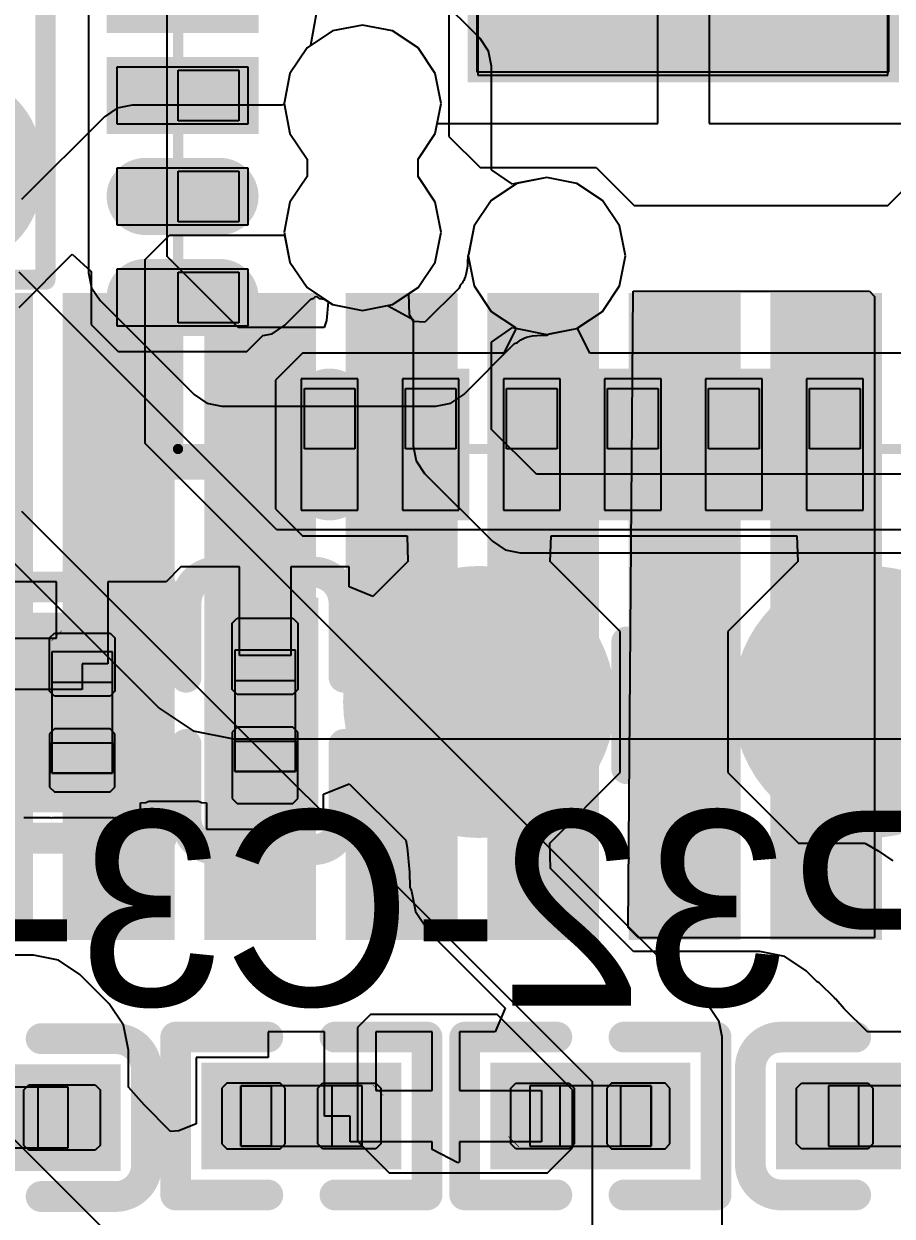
# Model space of a CAD drawing. Header units: millimetres. Extents: x 68 to 210, y 61 to 114.
# Drawn here: x 76.48 to 80.78, y 76.76 to 82.66 of the extents above; entities that cross this region are included whole.
import ezdxf

# ---------------------------------------------------------------- set-up
doc = ezdxf.new("R2010")
doc.units = ezdxf.units.MM
for name, color, linetype in [('BottomLayer', 5, 'Continuous'), ('BottomOverlay', 54, 'Continuous'), ('BottomPaste', 16, 'Continuous'), ('BottomSolder', 6, 'Continuous'), ('KeepOutLayer', 6, 'Continuous'), ('Mechanical15', 56, 'Continuous'), ('Mechanical4', 56, 'Continuous'), ('Mechanical5', 56, 'Continuous'), ('MidLayer1', 16, 'Continuous'), ('MidLayer2', 76, 'Continuous'), ('TopLayer', 1, 'Continuous'), ('TopOverlay', 2, 'Continuous'), ('TopPaste', 8, 'Continuous'), ('TopSolder', 216, 'Continuous')]:
    doc.layers.add(name, color=color, linetype=linetype)

msp = doc.modelspace()

# ---------------------------------------------------------------- linework, layer by layer
at = {"layer": 'BottomLayer'}
for p, q in [((78.5825, 83.7641), (78.5825, 82.108)), ((79.616, 82.1716), (79.616, 83.0606)), ((79.87, 82.9336), (79.87, 82.1716)), ((78.5147, 82.1219), (78.5246, 82.1716)), ((78.5246, 82.1716), (79.616, 82.1716)), ((79.87, 82.1716), (80.9064, 82.1716)), ((78.4305, 81.9959), (78.5147, 82.1219)), ((78.5825, 82.108), (78.7375, 81.9531)), ((78.4305, 81.9086), (78.4305, 81.9959)), ((78.7375, 81.9531), (79.3115, 81.9531)), ((79.3115, 81.9531), (79.4995, 81.7651)), ((78.5147, 81.7826), (78.4305, 81.9086)), ((78.919, 81.8751), (78.793, 81.7909)), ((79.0677, 81.9047), (78.919, 81.8751)), ((79.2163, 81.8751), (79.0677, 81.9047)), ((79.3423, 81.7909), (79.2163, 81.8751)), ((80.7542, 81.7651), (80.8838, 81.8947)), ((78.5443, 81.6339), (78.5147, 81.7826)), ((78.793, 81.7909), (78.7088, 81.6649)), ((79.4266, 81.6649), (79.3423, 81.7909)), ((79.4995, 81.7651), (80.7542, 81.7651)), ((78.5147, 81.4852), (78.5443, 81.6339)), ((78.7088, 81.6649), (78.6792, 81.5162)), ((79.4561, 81.5162), (79.4266, 81.6649)), ((76.4567, 81.2612), (76.7197, 81.5243)), ((76.7197, 81.5243), (76.8135, 81.4384)), ((78.6792, 81.5162), (78.7088, 81.3676)), ((79.4266, 81.3676), (79.4561, 81.5162)), ((76.8135, 81.4384), (76.8135, 81.177)), ((78.4305, 81.3592), (78.5147, 81.4852)), ((78.3045, 81.275), (78.4305, 81.3592)), ((78.7088, 81.3676), (78.793, 81.2415)), ((79.3423, 81.2415), (79.4266, 81.3676)), ((77.7712, 81.1731), (77.9001, 81.302)), ((77.9001, 81.302), (77.9144, 81.307)), ((77.9144, 81.307), (77.9246, 81.3163)), ((77.9246, 81.3163), (77.9275, 81.315)), ((77.9275, 81.315), (77.9419, 81.3062)), ((77.9419, 81.3062), (77.9661, 81.3024)), ((77.9661, 81.3024), (78.0071, 81.275)), ((78.0071, 81.275), (78.1558, 81.2454)), ((78.1558, 81.2454), (78.3045, 81.275)), ((78.793, 81.2415), (78.9119, 81.162)), ((79.2234, 81.162), (79.3423, 81.2415)), ((76.8135, 81.177), (76.947, 81.0435)), ((77.7082, 81.131), (77.7712, 81.1731)), ((78.9134, 81.1527), (78.8546, 81.035)), ((78.9119, 81.162), (78.9134, 81.1527)), ((79.2219, 81.1527), (79.2234, 81.162)), ((79.2807, 81.035), (79.2219, 81.1527)), ((77.584, 81.0435), (77.6624, 81.1219)), ((77.6624, 81.1219), (77.7082, 81.131)), ((76.947, 81.0435), (77.584, 81.0435)), ((77.8594, 81.035), (77.7259, 80.9015)), ((78.099, 81.035), (77.8594, 81.035)), ((78.1264, 81.035), (78.099, 81.035)), ((78.226, 81.035), (78.1264, 81.035)), ((78.7259, 81.035), (78.226, 81.035)), ((78.226, 81.035), (78.226, 81.035)), ((78.8546, 81.035), (78.7259, 81.035)), ((78.7259, 81.035), (78.7259, 81.035)), ((81.2279, 81.035), (79.2807, 81.035)), ((77.7259, 80.9015), (77.7259, 80.2645)), ((77.7259, 80.2645), (77.8594, 80.131)), ((77.8594, 80.131), (78.1311, 80.131)), ((78.1311, 80.131), (78.226, 80.131)), ((78.226, 80.131), (78.226, 80.131)), ((78.226, 80.131), (78.3761, 80.131)), ((78.3761, 80.131), (78.3804, 80.004)), ((79.0849, 80.004), (79.0893, 80.131)), ((79.0893, 80.131), (80.305, 80.131)), ((80.305, 80.131), (80.3093, 80.004)), ((77.2574, 79.9769), (77.185, 79.9033)), ((77.5464, 79.9769), (77.2574, 79.9769)), ((77.2574, 79.9769), (77.2574, 79.9769)), ((77.5464, 79.5387), (77.5464, 79.9769)), ((78.0894, 79.9769), (77.8004, 79.9769)), ((77.8004, 79.9769), (77.8004, 79.5387)), ((78.0894, 79.879), (78.0894, 79.9769)), ((78.3804, 80.004), (78.2067, 79.8304)), ((79.4312, 79.6578), (79.0849, 80.004)), ((80.3093, 80.004), (79.9631, 79.6578)), ((76.642, 79.9033), (76.353, 79.9033)), ((76.642, 79.6248), (76.642, 79.9033)), ((77.185, 79.9033), (76.896, 79.9033)), ((76.896, 79.9033), (76.896, 79.4978)), ((78.2067, 79.8304), (78.0894, 79.879)), ((76.353, 79.6248), (76.642, 79.6248)), ((79.4312, 78.9593), (79.4312, 79.6578)), ((79.9631, 79.6578), (79.9631, 78.9593)), ((76.896, 79.4978), (76.769, 79.4978)), ((76.769, 79.4978), (76.769, 79.3708)), ((77.8004, 79.5387), (77.5464, 79.5387)), ((76.769, 79.3708), (76.353, 79.3708)), ((79.0819, 78.6101), (79.4312, 78.9593)), ((79.9631, 78.9593), (80.3123, 78.6101)), ((77.9624, 78.8515), (78.0894, 78.9041)), ((78.0894, 78.9041), (78.3698, 78.6237)), ((77.9624, 78.6791), (77.9624, 78.8515)), ((77.058, 78.8097), (77.0593, 78.8098)), ((77.058, 78.7361), (77.058, 78.8097)), ((77.0593, 78.8098), (77.084, 78.8105)), ((77.084, 78.8105), (77.0984, 78.8169)), ((77.0984, 78.8169), (77.344, 78.8169)), ((77.344, 78.8169), (77.3585, 78.8105)), ((77.3585, 78.8105), (77.3837, 78.8098)), ((77.3837, 78.8098), (77.3844, 78.8098)), ((77.3844, 78.8098), (77.3844, 78.6791)), ((76.48, 78.7361), (76.6099, 78.7361)), ((76.6099, 78.7361), (76.6145, 78.7342)), ((76.6145, 78.7342), (76.6189, 78.7361)), ((76.6189, 78.7361), (76.6257, 78.7361)), ((76.6257, 78.7361), (76.6291, 78.7352)), ((76.6291, 78.7352), (76.6308, 78.7361)), ((76.6308, 78.7361), (76.9115, 78.7361)), ((76.9115, 78.7361), (76.9136, 78.735)), ((76.9136, 78.735), (76.9174, 78.7361)), ((76.9174, 78.7361), (76.9234, 78.7361)), ((76.9234, 78.7361), (76.928, 78.7342)), ((76.928, 78.7342), (76.9325, 78.7361)), ((76.9325, 78.7361), (77.058, 78.7361)), ((77.3844, 78.6791), (77.9624, 78.6791)), ((78.3698, 78.6237), (78.3766, 78.5887)), ((79.0851, 78.4844), (79.0819, 78.6101)), ((80.3123, 78.6101), (80.4046, 78.6101)), ((80.4046, 78.6101), (80.4107, 78.6067)), ((80.4107, 78.6067), (80.4228, 78.6101)), ((80.4228, 78.6101), (80.6395, 78.6101)), ((80.6395, 78.6101), (80.6446, 78.6079)), ((80.6446, 78.6079), (80.7076, 78.5718)), ((78.3766, 78.5887), (78.3878, 78.4664)), ((80.7076, 78.5718), (80.7788, 78.5223)), ((78.3878, 78.4664), (78.3892, 78.3919)), ((79.4964, 78.0731), (79.0851, 78.4844)), ((78.3892, 78.3919), (78.3979, 78.372)), ((78.3979, 78.372), (78.4181, 78.2707)), ((78.4181, 78.2707), (78.4882, 78.1657)), ((78.4882, 78.1657), (78.8614, 77.7925)), ((76.5284, 78.0546), (75.8119, 78.0546)), ((76.6523, 78.0299), (76.5284, 78.0546)), ((76.7573, 77.9598), (76.6523, 78.0299)), ((80.1216, 78.0731), (79.4964, 78.0731)), ((80.2455, 78.0485), (80.1216, 78.0731)), ((80.3506, 77.9783), (80.2455, 78.0485)), ((76.9025, 77.8146), (76.7573, 77.9598)), ((80.4054, 77.9234), (80.3506, 77.9783)), ((80.4158, 77.9191), (80.4054, 77.9234)), ((80.492, 77.8423), (80.4158, 77.9191)), ((80.4935, 77.8387), (80.492, 77.8423)), ((80.4971, 77.8369), (80.4935, 77.8387)), ((76.9727, 77.7096), (76.9025, 77.8146)), ((78.8614, 77.7925), (78.8128, 77.6752)), ((80.5393, 77.7895), (80.4971, 77.8369)), ((80.6537, 77.6752), (80.5393, 77.7895)), ((78.1954, 77.7621), (78.1311, 77.6978)), ((78.8213, 77.7621), (78.1954, 77.7621)), ((79.1947, 77.3887), (78.8213, 77.7621)), ((76.9973, 77.5857), (76.9727, 77.7096)), ((77.9678, 77.6752), (77.6893, 77.6752)), ((77.6893, 77.6752), (77.6893, 77.5482)), ((77.9678, 77.2592), (77.9678, 77.6752)), ((78.1311, 77.6978), (78.1311, 77.5049)), ((78.5004, 77.6752), (78.2218, 77.6752)), ((78.2218, 77.6752), (78.2218, 77.3862)), ((78.5004, 77.3862), (78.5004, 77.6752)), ((78.8128, 77.6752), (78.6362, 77.6752)), ((78.6362, 77.6752), (78.6362, 77.3862)), ((80.909, 77.6752), (80.6537, 77.6752)), ((76.9973, 77.4012), (76.9973, 77.5857)), ((77.6893, 77.5482), (77.3332, 77.5482)), ((77.3332, 77.5482), (77.3332, 77.2199)), ((78.1311, 77.5049), (78.1311, 77.134)), ((77.0762, 77.3151), (76.9973, 77.4012)), ((78.2218, 77.3862), (78.5004, 77.3862)), ((78.6362, 77.3862), (79.0418, 77.3862)), ((79.0418, 77.3862), (79.0418, 77.1322)), ((79.1947, 77.1017), (79.1947, 77.3887)), ((77.2062, 77.1827), (77.0762, 77.3151)), ((78.0948, 77.2592), (77.9678, 77.2592)), ((78.0948, 77.1322), (78.0948, 77.2592)), ((77.3332, 77.2199), (77.2465, 77.1863)), ((77.2465, 77.1863), (77.2062, 77.1827)), ((78.5004, 77.1322), (78.0948, 77.1322)), ((78.1311, 77.134), (78.2879, 76.9772)), ((78.5004, 77.0935), (78.5004, 77.1322)), ((79.0418, 77.1322), (78.6362, 77.1322)), ((78.6362, 77.1322), (78.6362, 77.0343)), ((78.6274, 77.0281), (78.5004, 77.0935)), ((79.0702, 76.9772), (79.1947, 77.1017)), ((78.6362, 77.0343), (78.6274, 77.0281)), ((78.2879, 76.9772), (79.0702, 76.9772))]:
    msp.add_line(p, q, dxfattribs=at)
for points, const_width in [([(76.1422, 81.8902), (76.1422, 81.9902)], 0.75), ([(77.4505, 81.8106), (77.0805, 81.8106)], 0.28), ([(77.4505, 81.3105), (77.0805, 81.3105)], 0.28), ([(77.9929, 80.398), (77.9929, 80.768)], 0.28)]:
    msp.add_lwpolyline(points, dxfattribs=dict(at, const_width=const_width))
for points, const_width in [([(75.9547, 81.9902, 1), (76.3297, 81.9902, 1)], 0.375), ([(75.9547, 81.8902, 1), (76.3297, 81.8902, 1)], 0.375), ([(77.0105, 81.8106, 1), (77.1505, 81.8106, 1)], 0.14), ([(77.3805, 81.8106, 1), (77.5205, 81.8106, 1)], 0.14), ([(77.0105, 81.3105, 1), (77.1505, 81.3105, 1)], 0.14), ([(77.3805, 81.3105, 1), (77.5205, 81.3105, 1)], 0.14), ([(77.9229, 80.768, 1), (78.0629, 80.768, 1)], 0.14), ([(77.9229, 80.398, 1), (78.0629, 80.398, 1)], 0.14), ([(78.4469, 79.3086, 1), (79.0184, 79.3086, 1)], 0.5715), ([(80.3758, 79.3086, 1), (80.9473, 79.3086, 1)], 0.5715)]:
    msp.add_lwpolyline(points, format="xyb", close=True, dxfattribs=dict(at, const_width=const_width))
for points in [[(78.727, 83.6956), (78.727, 82.4256), (80.759, 83.6956), (80.759, 82.4256)], [(76.9405, 82.4505), (76.9405, 82.1705), (77.5905, 82.4505), (77.5905, 82.1705)], [(78.353, 80.908), (78.353, 80.258), (78.633, 80.908), (78.633, 80.258)], [(78.8529, 80.908), (78.8529, 80.258), (79.1329, 80.908), (79.1329, 80.258)], [(79.353, 80.908), (79.353, 80.258), (79.633, 80.908), (79.633, 80.258)], [(79.8529, 80.908), (79.8529, 80.258), (80.1329, 80.908), (80.1329, 80.258)], [(80.353, 80.908), (80.353, 80.258), (80.633, 80.908), (80.633, 80.258)], [(77.8354, 79.3545), (77.8354, 79.7229), (77.5114, 79.3545), (77.5114, 79.7229)], [(76.931, 79.3462), (76.931, 79.6493), (76.607, 79.3462), (76.607, 79.6493)], [(76.931, 78.8631), (76.931, 79.1662), (76.607, 78.8631), (76.607, 79.1662)], [(77.8354, 78.8061), (77.8354, 79.1745), (77.5114, 78.8061), (77.5114, 79.1745)], [(76.4894, 77.0894), (76.8578, 77.0894), (76.4894, 77.4134), (76.8578, 77.4134)], [(77.4602, 77.0972), (77.7633, 77.0972), (77.4602, 77.4212), (77.7633, 77.4212)], [(77.9433, 77.0972), (78.2464, 77.0972), (77.9433, 77.4212), (78.2464, 77.4212)], [(79.1933, 77.4212), (78.8902, 77.4212), (79.1933, 77.0972), (78.8902, 77.0972)], [(79.6764, 77.4212), (79.3733, 77.4212), (79.6764, 77.0972), (79.3733, 77.0972)], [(80.6717, 77.4212), (80.3033, 77.4212), (80.6717, 77.0972), (80.3033, 77.0972)]]:
    msp.add_solid(points, dxfattribs=at)
at = {"layer": 'BottomOverlay'}
for points, const_width in [([(76.5869, 81.3987), (76.5869, 83.5275)], 0.1), ([(74.5887, 81.3987), (76.5869, 81.3987)], 0.1), ([(77.1668, 80.4844), (77.1668, 80.9801)], 0.1524), ([(77.1668, 80.4844), (77.6625, 80.4844)], 0.1524), ([(77.4352, 79.9515), (77.9116, 79.9515)], 0.1524), ([(76.3784, 79.8779), (77.1596, 79.8779)], 0.1524), ([(77.1596, 79.4224), (77.1596, 79.8779)], 0.1524), ([(77.2828, 79.4307), (77.2828, 79.7991)], 0.1524), ([(78.064, 79.4307), (78.064, 79.7991)], 0.1524), ([(79.9315, 78.9321), (79.9315, 79.6941)], 0.1778), ([(79.463, 79.6057), (79.9452, 79.2918)], 0.1524), ([(79.463, 78.978), (79.463, 79.6057)], 0.1524), ([(79.463, 78.978), (79.9452, 79.2918)], 0.1524), ([(77.1596, 78.6345), (77.1596, 79.09)], 0.1524), ([(77.2828, 78.7299), (77.2828, 79.0983)], 0.1524), ([(78.064, 78.7299), (78.064, 79.0983)], 0.1524), ([(76.3784, 78.6345), (77.1596, 78.6345)], 0.1524), ([(77.4352, 78.5775), (77.9116, 78.5775)], 0.1524), ([(77.2316, 76.8686), (77.2316, 77.6498)], 0.1524), ([(77.2316, 77.6498), (77.6871, 77.6498)], 0.1524), ([(78.0195, 77.6498), (78.475, 77.6498)], 0.1524), ([(78.475, 76.8686), (78.475, 77.6498)], 0.1524), ([(78.6616, 77.6498), (79.1171, 77.6498)], 0.1524), ([(78.6616, 76.8686), (78.6616, 77.6498)], 0.1524), ([(79.4495, 77.6498), (79.905, 77.6498)], 0.1524), ([(79.905, 76.8686), (79.905, 77.6498)], 0.1524), ([(80.2271, 77.6498), (80.5955, 77.6498)], 0.1524), ([(76.5656, 77.642), (76.934, 77.642)], 0.1524), ([(77.0864, 77.0132), (77.0864, 77.4896)], 0.1524), ([(80.0747, 77.021), (80.0747, 77.4974)], 0.1524), ([(76.5656, 76.8608), (76.934, 76.8608)], 0.1524), ([(77.2316, 76.8686), (77.6871, 76.8686)], 0.1524), ([(78.0195, 76.8686), (78.475, 76.8686)], 0.1524), ([(78.6616, 76.8686), (79.1171, 76.8686)], 0.1524), ([(79.4495, 76.8686), (79.905, 76.8686)], 0.1524), ([(80.2271, 76.8686), (80.5955, 76.8686)], 0.1524)]:
    msp.add_lwpolyline(points, dxfattribs=dict(at, const_width=const_width))
for points, const_width in [([(76.5619, 81.3987, 1), (76.6119, 81.3987, 1)], 0.05), ([(76.5619, 81.3987, 1), (76.6119, 81.3987, 1)], 0.05), ([(77.1287, 80.9801, 1), (77.2049, 80.9801, 1)], 0.0762), ([(77.1287, 80.4844, 1), (77.2049, 80.4844, 1)], 0.0762), ([(77.1287, 80.4844, 1), (77.2049, 80.4844, 1)], 0.0762), ([(77.6244, 80.4844, 1), (77.7006, 80.4844, 1)], 0.0762), ([(77.3971, 79.9515, 1), (77.4733, 79.9515, 1)], 0.0762), ([(77.3971, 79.9515, 1), (77.4733, 79.9515, 1)], 0.0762), ([(77.8735, 79.9515, 1), (77.9497, 79.9515, 1)], 0.0762), ([(77.8735, 79.9515, 1), (77.9497, 79.9515, 1)], 0.0762), ([(77.1215, 79.8779, 1), (77.1977, 79.8779, 1)], 0.0762), ([(77.1215, 79.8779, 1), (77.1977, 79.8779, 1)], 0.0762), ([(77.2447, 79.7991, 1), (77.3209, 79.7991, 1)], 0.0762), ([(77.2447, 79.7991, 1), (77.3209, 79.7991, 1)], 0.0762), ([(78.0259, 79.7991, 1), (78.1021, 79.7991, 1)], 0.0762), ([(78.0259, 79.7991, 1), (78.1021, 79.7991, 1)], 0.0762), ([(79.887, 79.6941, 1), (79.9759, 79.6941, 1)], 0.0889), ([(79.4249, 79.6057, 1), (79.5011, 79.6057, 1)], 0.0762), ([(79.4249, 79.6057, 1), (79.5011, 79.6057, 1)], 0.0762), ([(77.1215, 79.4224, 1), (77.1977, 79.4224, 1)], 0.0762), ([(77.2447, 79.4307, 1), (77.3209, 79.4307, 1)], 0.0762), ([(78.0259, 79.4307, 1), (78.1021, 79.4307, 1)], 0.0762), ([(79.9071, 79.2918, 1), (79.9833, 79.2918, 1)], 0.0762), ([(79.9071, 79.2918, 1), (79.9833, 79.2918, 1)], 0.0762), ([(77.1215, 79.09, 1), (77.1977, 79.09, 1)], 0.0762), ([(77.2447, 79.0983, 1), (77.3209, 79.0983, 1)], 0.0762), ([(78.0259, 79.0983, 1), (78.1021, 79.0983, 1)], 0.0762), ([(79.4249, 78.978, 1), (79.5011, 78.978, 1)], 0.0762), ([(79.4249, 78.978, 1), (79.5011, 78.978, 1)], 0.0762), ([(79.887, 78.9321, 1), (79.9759, 78.9321, 1)], 0.0889), ([(77.2447, 78.7299, 1), (77.3209, 78.7299, 1)], 0.0762), ([(77.2447, 78.7299, 1), (77.3209, 78.7299, 1)], 0.0762), ([(78.0259, 78.7299, 1), (78.1021, 78.7299, 1)], 0.0762), ([(78.0259, 78.7299, 1), (78.1021, 78.7299, 1)], 0.0762), ([(77.1215, 78.6345, 1), (77.1977, 78.6345, 1)], 0.0762), ([(77.1215, 78.6345, 1), (77.1977, 78.6345, 1)], 0.0762), ([(77.3971, 78.5775, 1), (77.4733, 78.5775, 1)], 0.0762), ([(77.3971, 78.5775, 1), (77.4733, 78.5775, 1)], 0.0762), ([(77.8735, 78.5775, 1), (77.9497, 78.5775, 1)], 0.0762), ([(77.8735, 78.5775, 1), (77.9497, 78.5775, 1)], 0.0762), ([(77.1935, 77.6498, 1), (77.2697, 77.6498, 1)], 0.0762), ([(77.1935, 77.6498, 1), (77.2697, 77.6498, 1)], 0.0762), ([(77.649, 77.6498, 1), (77.7252, 77.6498, 1)], 0.0762), ([(77.9814, 77.6498, 1), (78.0576, 77.6498, 1)], 0.0762), ([(78.4369, 77.6498, 1), (78.5131, 77.6498, 1)], 0.0762), ([(78.4369, 77.6498, 1), (78.5131, 77.6498, 1)], 0.0762), ([(78.6235, 77.6498, 1), (78.6997, 77.6498, 1)], 0.0762), ([(78.6235, 77.6498, 1), (78.6997, 77.6498, 1)], 0.0762), ([(79.079, 77.6498, 1), (79.1552, 77.6498, 1)], 0.0762), ([(79.4114, 77.6498, 1), (79.4876, 77.6498, 1)], 0.0762), ([(79.8669, 77.6498, 1), (79.9431, 77.6498, 1)], 0.0762), ([(79.8669, 77.6498, 1), (79.9431, 77.6498, 1)], 0.0762), ([(80.189, 77.6498, 1), (80.2652, 77.6498, 1)], 0.0762), ([(80.189, 77.6498, 1), (80.2652, 77.6498, 1)], 0.0762), ([(80.5574, 77.6498, 1), (80.6336, 77.6498, 1)], 0.0762), ([(76.5275, 77.642, 1), (76.6037, 77.642, 1)], 0.0762), ([(76.8959, 77.642, 1), (76.9721, 77.642, 1)], 0.0762), ([(76.8959, 77.642, 1), (76.9721, 77.642, 1)], 0.0762), ([(77.0483, 77.4896, 1), (77.1245, 77.4896, 1)], 0.0762), ([(77.0483, 77.4896, 1), (77.1245, 77.4896, 1)], 0.0762), ([(80.0366, 77.4974, 1), (80.1128, 77.4974, 1)], 0.0762), ([(80.0366, 77.4974, 1), (80.1128, 77.4974, 1)], 0.0762), ([(77.0483, 77.0132, 1), (77.1245, 77.0132, 1)], 0.0762), ([(77.0483, 77.0132, 1), (77.1245, 77.0132, 1)], 0.0762), ([(80.0366, 77.021, 1), (80.1128, 77.021, 1)], 0.0762), ([(80.0366, 77.021, 1), (80.1128, 77.021, 1)], 0.0762), ([(76.5275, 76.8608, 1), (76.6037, 76.8608, 1)], 0.0762), ([(76.8959, 76.8608, 1), (76.9721, 76.8608, 1)], 0.0762), ([(76.8959, 76.8608, 1), (76.9721, 76.8608, 1)], 0.0762), ([(77.1935, 76.8686, 1), (77.2697, 76.8686, 1)], 0.0762), ([(77.1935, 76.8686, 1), (77.2697, 76.8686, 1)], 0.0762), ([(77.649, 76.8686, 1), (77.7252, 76.8686, 1)], 0.0762), ([(77.9814, 76.8686, 1), (78.0576, 76.8686, 1)], 0.0762), ([(78.4369, 76.8686, 1), (78.5131, 76.8686, 1)], 0.0762), ([(78.4369, 76.8686, 1), (78.5131, 76.8686, 1)], 0.0762), ([(78.6235, 76.8686, 1), (78.6997, 76.8686, 1)], 0.0762), ([(78.6235, 76.8686, 1), (78.6997, 76.8686, 1)], 0.0762), ([(79.079, 76.8686, 1), (79.1552, 76.8686, 1)], 0.0762), ([(79.4114, 76.8686, 1), (79.4876, 76.8686, 1)], 0.0762), ([(79.8669, 76.8686, 1), (79.9431, 76.8686, 1)], 0.0762), ([(79.8669, 76.8686, 1), (79.9431, 76.8686, 1)], 0.0762), ([(80.189, 76.8686, 1), (80.2652, 76.8686, 1)], 0.0762), ([(80.189, 76.8686, 1), (80.2652, 76.8686, 1)], 0.0762), ([(80.5574, 76.8686, 1), (80.6336, 76.8686, 1)], 0.0762)]:
    msp.add_lwpolyline(points, format="xyb", close=True, dxfattribs=dict(at, const_width=const_width))
at = {"layer": 'BottomOverlay', "const_width": 0.1524}
for points in [[(77.2828, 79.7991, -0.414214), (77.4352, 79.9515)], [(77.9116, 79.9515, -0.414214), (78.064, 79.7991)], [(77.4352, 78.5775, -0.414214), (77.2828, 78.7299)], [(78.064, 78.7299, -0.414214), (77.9116, 78.5775)], [(80.0747, 77.4974, -0.414214), (80.2271, 77.6498)], [(76.934, 77.642, -0.414214), (77.0864, 77.4896)], [(77.0864, 77.0132, -0.414214), (76.934, 76.8608)], [(80.2271, 76.8686, -0.414214), (80.0747, 77.021)]]:
    msp.add_lwpolyline(points, format="xyb", dxfattribs=at)
at = {"layer": 'BottomPaste'}
for p, q in [((78.7218, 83.6996), (78.7218, 82.4276)), ((80.7604, 82.4276), (80.7604, 83.6996)), ((77.5905, 82.4505), (76.9405, 82.4505)), ((76.9405, 82.4505), (76.9405, 82.1705)), ((77.5905, 82.1705), (77.5905, 82.4505)), ((78.7218, 82.4276), (80.7604, 82.4276)), ((76.9405, 82.1705), (77.5905, 82.1705)), ((77.5905, 81.9506), (76.9405, 81.9506)), ((76.9405, 81.9506), (76.9405, 81.6706)), ((77.5905, 81.6706), (77.5905, 81.9506)), ((76.9405, 81.6706), (77.5905, 81.6706)), ((77.5905, 81.4505), (76.9405, 81.4505)), ((76.9405, 81.4505), (76.9405, 81.1705)), ((77.5905, 81.1705), (77.5905, 81.4505)), ((76.9405, 81.1705), (77.5905, 81.1705)), ((78.1329, 80.9081), (77.8529, 80.9081)), ((77.8529, 80.9081), (77.8529, 80.2581)), ((78.1329, 80.2581), (78.1329, 80.9081)), ((78.633, 80.9081), (78.353, 80.9081)), ((78.353, 80.9081), (78.353, 80.2581)), ((78.633, 80.2581), (78.633, 80.9081)), ((79.1329, 80.9081), (78.8529, 80.9081)), ((78.8529, 80.9081), (78.8529, 80.2581)), ((79.1329, 80.2581), (79.1329, 80.9081)), ((79.633, 80.9081), (79.353, 80.9081)), ((79.353, 80.9081), (79.353, 80.2581)), ((79.633, 80.2581), (79.633, 80.9081)), ((80.1329, 80.9081), (79.8529, 80.9081)), ((79.8529, 80.9081), (79.8529, 80.2581)), ((80.1329, 80.2581), (80.1329, 80.9081)), ((80.633, 80.9081), (80.353, 80.9081)), ((80.353, 80.9081), (80.353, 80.2581)), ((80.633, 80.2581), (80.633, 80.9081)), ((77.8529, 80.2581), (78.1329, 80.2581)), ((78.353, 80.2581), (78.633, 80.2581)), ((78.8529, 80.2581), (79.1329, 80.2581)), ((79.353, 80.2581), (79.633, 80.2581)), ((79.8529, 80.2581), (80.1329, 80.2581)), ((80.353, 80.2581), (80.633, 80.2581)), ((77.5114, 79.6989), (77.5354, 79.7229)), ((77.5114, 79.3695), (77.5114, 79.6989)), ((77.5354, 79.7229), (77.8114, 79.7229)), ((77.8114, 79.7229), (77.8354, 79.6989)), ((77.8354, 79.6989), (77.8354, 79.3695)), ((76.607, 79.6254), (76.631, 79.6493)), ((76.607, 79.3612), (76.607, 79.6254)), ((76.631, 79.6493), (76.907, 79.6493)), ((76.907, 79.6493), (76.931, 79.6254)), ((76.931, 79.6254), (76.931, 79.3612)), ((76.631, 79.3372), (76.607, 79.3612)), ((76.907, 79.3372), (76.631, 79.3372)), ((76.931, 79.3612), (76.907, 79.3372)), ((77.5354, 79.3455), (77.5114, 79.3695)), ((77.8114, 79.3455), (77.5354, 79.3455)), ((77.8354, 79.3695), (77.8114, 79.3455)), ((76.631, 79.1752), (76.607, 79.1512)), ((76.607, 79.1512), (76.607, 78.8871)), ((76.907, 79.1752), (76.631, 79.1752)), ((76.931, 79.1512), (76.907, 79.1752)), ((76.931, 78.8871), (76.931, 79.1512)), ((77.5354, 79.1835), (77.5114, 79.1595)), ((77.5114, 79.1595), (77.5114, 78.8301)), ((77.8114, 79.1835), (77.5354, 79.1835)), ((77.8354, 79.1595), (77.8114, 79.1835)), ((77.8354, 78.8301), (77.8354, 79.1595)), ((76.607, 78.8871), (76.631, 78.8631)), ((76.631, 78.8631), (76.907, 78.8631)), ((76.907, 78.8631), (76.931, 78.8871)), ((77.5114, 78.8301), (77.5354, 78.8061)), ((77.5354, 78.8061), (77.8114, 78.8061)), ((77.8114, 78.8061), (77.8354, 78.8301)), ((76.4804, 77.3893), (76.5044, 77.4134)), ((76.4804, 77.1134), (76.4804, 77.3893)), ((76.5044, 77.4134), (76.8338, 77.4134)), ((76.8338, 77.4134), (76.8578, 77.3893)), ((76.8578, 77.3893), (76.8578, 77.1134)), ((77.4841, 77.4212), (77.4602, 77.3972)), ((77.4602, 77.3972), (77.4602, 77.1212)), ((77.7483, 77.4212), (77.4841, 77.4212)), ((77.7723, 77.3972), (77.7483, 77.4212)), ((77.7723, 77.1212), (77.7723, 77.3972)), ((77.9343, 77.3972), (77.9583, 77.4212)), ((77.9343, 77.1212), (77.9343, 77.3972)), ((77.9583, 77.4212), (78.2224, 77.4212)), ((78.2224, 77.4212), (78.2464, 77.3972)), ((78.2464, 77.3972), (78.2464, 77.1212)), ((78.8902, 77.3972), (78.9142, 77.4212)), ((78.8902, 77.1212), (78.8902, 77.3972)), ((78.9142, 77.4212), (79.1783, 77.4212)), ((79.1783, 77.4212), (79.2023, 77.3972)), ((79.2023, 77.3972), (79.2023, 77.1212)), ((79.3883, 77.4212), (79.3643, 77.3972)), ((79.3643, 77.3972), (79.3643, 77.1212)), ((79.6524, 77.4212), (79.3883, 77.4212)), ((79.6764, 77.3972), (79.6524, 77.4212)), ((79.6764, 77.1212), (79.6764, 77.3972)), ((80.3033, 77.3972), (80.3273, 77.4212)), ((80.3033, 77.1212), (80.3033, 77.3972)), ((80.3273, 77.4212), (80.6567, 77.4212)), ((80.6567, 77.4212), (80.6807, 77.3972)), ((80.6807, 77.3972), (80.6807, 77.1212)), ((76.5044, 77.0894), (76.4804, 77.1134)), ((76.8338, 77.0894), (76.5044, 77.0894)), ((76.8578, 77.1134), (76.8338, 77.0894)), ((77.4602, 77.1212), (77.4841, 77.0972)), ((77.4841, 77.0972), (77.7483, 77.0972)), ((77.7483, 77.0972), (77.7723, 77.1212)), ((77.9583, 77.0972), (77.9343, 77.1212)), ((78.2224, 77.0972), (77.9583, 77.0972)), ((78.2464, 77.1212), (78.2224, 77.0972)), ((78.9142, 77.0972), (78.8902, 77.1212)), ((79.1783, 77.0972), (78.9142, 77.0972)), ((79.2023, 77.1212), (79.1783, 77.0972)), ((79.3643, 77.1212), (79.3883, 77.0972)), ((79.3883, 77.0972), (79.6524, 77.0972)), ((79.6524, 77.0972), (79.6764, 77.1212)), ((80.3273, 77.0972), (80.3033, 77.1212)), ((80.6567, 77.0972), (80.3273, 77.0972)), ((80.6807, 77.1212), (80.6567, 77.0972))]:
    msp.add_line(p, q, dxfattribs=at)
at = {"layer": 'BottomPaste', "const_width": 0.75}
msp.add_lwpolyline([(76.1422, 81.8902), (76.1422, 81.9902)], dxfattribs=at)
at = {"layer": 'BottomPaste'}
for points, const_width in [([(75.9547, 81.9902, 1), (76.3297, 81.9902, 1)], 0.375), ([(75.9547, 81.8902, 1), (76.3297, 81.8902, 1)], 0.375), ([(78.4469, 79.3086, 1), (79.0184, 79.3086, 1)], 0.5715), ([(80.3758, 79.3086, 1), (80.9473, 79.3086, 1)], 0.5715)]:
    msp.add_lwpolyline(points, format="xyb", close=True, dxfattribs=dict(at, const_width=const_width))
for points in [[(77.8354, 79.3545), (77.8354, 79.7229), (77.5114, 79.3545), (77.5114, 79.7229)], [(76.931, 79.3462), (76.931, 79.6493), (76.607, 79.3462), (76.607, 79.6493)], [(76.931, 78.8631), (76.931, 79.1662), (76.607, 78.8631), (76.607, 79.1662)], [(77.8354, 78.8061), (77.8354, 79.1745), (77.5114, 78.8061), (77.5114, 79.1745)], [(76.4894, 77.0894), (76.8578, 77.0894), (76.4894, 77.4134), (76.8578, 77.4134)], [(77.4602, 77.0972), (77.7633, 77.0972), (77.4602, 77.4212), (77.7633, 77.4212)], [(77.9433, 77.0972), (78.2464, 77.0972), (77.9433, 77.4212), (78.2464, 77.4212)], [(79.1933, 77.4212), (78.8902, 77.4212), (79.1933, 77.0972), (78.8902, 77.0972)], [(79.6764, 77.4212), (79.3733, 77.4212), (79.6764, 77.0972), (79.3733, 77.0972)], [(80.6717, 77.4212), (80.3033, 77.4212), (80.6717, 77.0972), (80.3033, 77.0972)]]:
    msp.add_solid(points, dxfattribs=at)
at = {"layer": 'BottomSolder'}
for points, const_width in [([(76.1422, 81.8902), (76.1422, 81.9902)], 0.8516), ([(77.4505, 81.8106), (77.0805, 81.8106)], 0.3816), ([(77.4505, 81.3105), (77.0805, 81.3105)], 0.3816), ([(77.9929, 80.398), (77.9929, 80.768)], 0.3816)]:
    msp.add_lwpolyline(points, dxfattribs=dict(at, const_width=const_width))
for points, const_width in [([(75.9293, 81.9902, 1), (76.3551, 81.9902, 1)], 0.4258), ([(75.9293, 81.8902, 1), (76.3551, 81.8902, 1)], 0.4258), ([(76.9851, 81.8106, 1), (77.1759, 81.8106, 1)], 0.1908), ([(77.3551, 81.8106, 1), (77.5459, 81.8106, 1)], 0.1908), ([(76.9851, 81.3105, 1), (77.1759, 81.3105, 1)], 0.1908), ([(77.3551, 81.3105, 1), (77.5459, 81.3105, 1)], 0.1908), ([(77.8975, 80.768, 1), (78.0883, 80.768, 1)], 0.1908), ([(77.8975, 80.398, 1), (78.0883, 80.398, 1)], 0.1908), ([(78.3961, 79.3086, 1), (79.0692, 79.3086, 1)], 0.6731), ([(80.325, 79.3086, 1), (80.9981, 79.3086, 1)], 0.6731)]:
    msp.add_lwpolyline(points, format="xyb", close=True, dxfattribs=dict(at, const_width=const_width))
for points in [[(78.6762, 83.7464), (78.6762, 82.3748), (80.8098, 83.7464), (80.8098, 82.3748)], [(76.8896, 83.0014), (76.8896, 82.6198), (77.6413, 83.0014), (77.6413, 82.6198)], [(76.8897, 82.5013), (76.8897, 82.1197), (77.6413, 82.5013), (77.6413, 82.1197)], [(78.3022, 80.9588), (78.3022, 80.2072), (78.6838, 80.9588), (78.6838, 80.2072)], [(78.8021, 80.9588), (78.8021, 80.2072), (79.1837, 80.9588), (79.1837, 80.2072)], [(79.3022, 80.9588), (79.3022, 80.2072), (79.6838, 80.9588), (79.6838, 80.2072)], [(79.8021, 80.9588), (79.8021, 80.2072), (80.1837, 80.9588), (80.1837, 80.2072)], [(80.3022, 80.9588), (80.3022, 80.2072), (80.6838, 80.9588), (80.6838, 80.2072)], [(77.937, 79.2529), (77.937, 79.8245), (77.4098, 79.2529), (77.4098, 79.8245)], [(77.0326, 79.2446), (77.0326, 79.7509), (76.5054, 79.2446), (76.5054, 79.7509)], [(77.0326, 78.7615), (77.0326, 79.2678), (76.5054, 78.7615), (76.5054, 79.2678)], [(77.937, 78.7045), (77.937, 79.2761), (77.4098, 78.7045), (77.4098, 79.2761)], [(76.3878, 76.9878), (76.9594, 76.9878), (76.3878, 77.515), (76.9594, 77.515)], [(77.3586, 76.9956), (77.8649, 76.9956), (77.3586, 77.5228), (77.8649, 77.5228)], [(77.8417, 76.9956), (78.348, 76.9956), (77.8417, 77.5228), (78.348, 77.5228)], [(79.2949, 77.5228), (78.7886, 77.5228), (79.2949, 76.9956), (78.7886, 76.9956)], [(79.778, 77.5228), (79.2717, 77.5228), (79.778, 76.9956), (79.2717, 76.9956)], [(80.7733, 77.5228), (80.2017, 77.5228), (80.7733, 76.9956), (80.2017, 76.9956)], [(81.3218, 77.5228), (80.7501, 77.5228), (81.3218, 76.9956), (80.7501, 76.9956)]]:
    msp.add_solid(points, dxfattribs=at)
at = {"layer": 'KeepOutLayer', "const_width": 0.00254}
msp.add_lwpolyline([(69.125, 81.0924, -1), (89.625, 81.0924)], format="xyb", dxfattribs=at)
at = {"layer": 'Mechanical15'}
for p, q in [((78.7264, 83.6904), (78.7264, 82.4115)), ((80.7552, 82.4115), (80.7552, 83.6904)), ((77.243, 82.4356), (77.543, 82.4356)), ((77.243, 82.1855), (77.243, 82.4356)), ((77.543, 82.4356), (77.543, 82.1855)), ((78.7264, 82.4115), (80.7552, 82.4115)), ((77.543, 82.1855), (77.243, 82.1855)), ((77.243, 81.9356), (77.543, 81.9356)), ((77.243, 81.6855), (77.243, 81.9356)), ((77.543, 81.9356), (77.543, 81.6855)), ((77.543, 81.6855), (77.243, 81.6855)), ((77.243, 81.4356), (77.543, 81.4356)), ((77.243, 81.1856), (77.243, 81.4356)), ((77.543, 81.4356), (77.543, 81.1856)), ((77.543, 81.1856), (77.243, 81.1856)), ((77.868, 80.5606), (77.868, 80.8606)), ((77.868, 80.8606), (78.118, 80.8606)), ((78.118, 80.8606), (78.118, 80.5606)), ((78.368, 80.5606), (78.368, 80.8606)), ((78.368, 80.8606), (78.618, 80.8606)), ((78.618, 80.8606), (78.618, 80.5606)), ((78.868, 80.5606), (78.868, 80.8606)), ((78.868, 80.8606), (79.118, 80.8606)), ((79.118, 80.8606), (79.118, 80.5606)), ((79.368, 80.5606), (79.368, 80.8606)), ((79.368, 80.8606), (79.618, 80.8606)), ((79.618, 80.8606), (79.618, 80.5606)), ((79.868, 80.5606), (79.868, 80.8606)), ((79.868, 80.8606), (80.118, 80.8606)), ((80.118, 80.8606), (80.118, 80.5606)), ((80.368, 80.5606), (80.368, 80.8606)), ((80.368, 80.8606), (80.618, 80.8606)), ((80.618, 80.8606), (80.618, 80.5606)), ((78.118, 80.5606), (77.868, 80.5606)), ((78.618, 80.5606), (78.368, 80.5606)), ((79.118, 80.5606), (78.868, 80.5606)), ((79.618, 80.5606), (79.368, 80.5606)), ((80.118, 80.5606), (79.868, 80.5606)), ((80.618, 80.5606), (80.368, 80.5606))]:
    msp.add_line(p, q, dxfattribs=at)
for points, const_width in [([(77.243, 85.5605), (77.243, 80.5606)], 0.0508), ([(77.243, 80.5606), (82.243, 80.5606)], 0.0508), ([(76.6166, 79.6104), (76.6674, 79.6612)], 0.00254), ([(78.2075, 77.4116), (78.2583, 77.3608)], 0.00254), ([(78.8783, 77.1576), (78.9291, 77.1068)], 0.00254)]:
    msp.add_lwpolyline(points, dxfattribs=dict(at, const_width=const_width))
for points, const_width in [([(77.2303, 80.5606, 1), (77.2557, 80.5606, 1)], 0.0254), ([(77.2303, 80.5606, 1), (77.2557, 80.5606, 1)], 0.0254), ([(76.616, 79.6104, 1), (76.6172, 79.6104, 1)], 0.00127), ([(76.6668, 79.6612, 1), (76.668, 79.6612, 1)], 0.00127), ([(78.2068, 77.4116, 1), (78.2081, 77.4116, 1)], 0.00127), ([(78.2576, 77.3608, 1), (78.2589, 77.3608, 1)], 0.00127), ([(78.8777, 77.1576, 1), (78.879, 77.1576, 1)], 0.00127), ([(78.9285, 77.1068, 1), (78.9298, 77.1068, 1)], 0.00127)]:
    msp.add_lwpolyline(points, format="xyb", close=True, dxfattribs=dict(at, const_width=const_width))
at = {"layer": 'Mechanical4'}
for p, q in [((76.919, 79.5562), (76.619, 79.5562)), ((76.619, 79.5562), (76.619, 78.9562)), ((76.919, 78.9562), (76.919, 79.5562)), ((77.8234, 79.5645), (77.5234, 79.5645)), ((77.5234, 79.5645), (77.5234, 78.9645)), ((77.8234, 78.9645), (77.8234, 79.5645)), ((77.5234, 78.9645), (77.8234, 78.9645)), ((76.619, 78.9562), (76.919, 78.9562)), ((76.6994, 77.4014), (76.0994, 77.4014)), ((76.6994, 77.1013), (76.6994, 77.4014)), ((78.1533, 77.4092), (77.5533, 77.4092)), ((77.5533, 77.4092), (77.5533, 77.1092)), ((78.1533, 77.1092), (78.1533, 77.4092)), ((79.5833, 77.4092), (78.9833, 77.4092)), ((78.9833, 77.4092), (78.9833, 77.1092)), ((79.5833, 77.1092), (79.5833, 77.4092)), ((81.0617, 77.4092), (80.4617, 77.4092)), ((80.4617, 77.4092), (80.4617, 77.1092)), ((76.0994, 77.1013), (76.6994, 77.1013)), ((77.5533, 77.1092), (78.1533, 77.1092)), ((78.9833, 77.1092), (79.5833, 77.1092)), ((80.4617, 77.1092), (81.0617, 77.1092))]:
    msp.add_line(p, q, dxfattribs=at)
at = {"layer": 'Mechanical5'}
for p, q in [((76.919, 79.5562), (76.619, 79.5562)), ((76.619, 79.5562), (76.619, 79.4062)), ((76.919, 79.4062), (76.919, 79.5562)), ((77.8234, 79.5645), (77.5234, 79.5645)), ((77.5234, 79.5645), (77.5234, 79.4145)), ((77.8234, 79.4145), (77.8234, 79.5645)), ((76.619, 79.4062), (76.919, 79.4062)), ((77.5234, 79.4145), (77.8234, 79.4145)), ((76.619, 78.9562), (76.619, 79.1062)), ((76.619, 79.1062), (76.919, 79.1062)), ((76.919, 79.1062), (76.919, 78.9562)), ((77.5234, 78.9645), (77.5234, 79.1145)), ((77.5234, 79.1145), (77.8234, 79.1145)), ((77.8234, 79.1145), (77.8234, 78.9645)), ((77.8234, 78.9645), (77.5234, 78.9645)), ((76.919, 78.9562), (76.619, 78.9562)), ((76.6994, 77.4014), (76.5494, 77.4014)), ((76.5494, 77.4014), (76.5494, 77.1013)), ((76.6994, 77.1013), (76.6994, 77.4014)), ((77.5533, 77.1092), (77.5533, 77.4092)), ((77.5533, 77.4092), (77.7033, 77.4092)), ((77.7033, 77.4092), (77.7033, 77.1092)), ((78.1533, 77.4092), (78.0033, 77.4092)), ((78.0033, 77.4092), (78.0033, 77.1092)), ((78.1533, 77.1092), (78.1533, 77.4092)), ((79.1333, 77.4092), (78.9833, 77.4092)), ((78.9833, 77.4092), (78.9833, 77.1092)), ((79.1333, 77.1092), (79.1333, 77.4092)), ((79.4333, 77.4092), (79.5833, 77.4092)), ((79.4333, 77.1092), (79.4333, 77.4092)), ((79.5833, 77.4092), (79.5833, 77.1092)), ((80.6117, 77.4092), (80.4617, 77.4092)), ((80.4617, 77.4092), (80.4617, 77.1092)), ((80.6117, 77.1092), (80.6117, 77.4092)), ((76.5494, 77.1013), (76.6994, 77.1013)), ((77.7033, 77.1092), (77.5533, 77.1092)), ((78.0033, 77.1092), (78.1533, 77.1092)), ((78.9833, 77.1092), (79.1333, 77.1092)), ((79.5833, 77.1092), (79.4333, 77.1092)), ((80.4617, 77.1092), (80.6117, 77.1092))]:
    msp.add_line(p, q, dxfattribs=at)
at = {"layer": 'MidLayer1'}
for p, q in [((76.8004, 85.0591), (76.8004, 81.4328)), ((77.1889, 81.5132), (77.1889, 84.9787)), ((78.0071, 82.6295), (77.8811, 82.5453)), ((78.1558, 82.6591), (78.0071, 82.6295)), ((78.3045, 82.6295), (78.1558, 82.6591)), ((78.4305, 82.5453), (78.3045, 82.6295)), ((77.8811, 82.5453), (77.7969, 82.4193)), ((78.5147, 82.4193), (78.4305, 82.5453)), ((77.7969, 82.4193), (77.7673, 82.2706)), ((78.5443, 82.2706), (78.5147, 82.4193)), ((77.7673, 82.2706), (77.7969, 82.1219)), ((78.5147, 82.1219), (78.5443, 82.2706)), ((77.7969, 82.1219), (77.8811, 81.9959)), ((78.4305, 81.9959), (78.5147, 82.1219)), ((77.8811, 81.9959), (77.8811, 81.9086)), ((78.4305, 81.9086), (78.4305, 81.9959)), ((77.8811, 81.9086), (77.7969, 81.7826)), ((78.5147, 81.7826), (78.4305, 81.9086)), ((78.919, 81.8751), (78.793, 81.7909)), ((79.0677, 81.9047), (78.919, 81.8751)), ((79.2163, 81.8751), (79.0677, 81.9047)), ((79.3423, 81.7909), (79.2163, 81.8751)), ((77.7969, 81.7826), (77.7673, 81.6339)), ((78.5443, 81.6339), (78.5147, 81.7826)), ((78.793, 81.7909), (78.7088, 81.6649)), ((79.4266, 81.6649), (79.3423, 81.7909)), ((77.7673, 81.6339), (77.7969, 81.4852)), ((78.5147, 81.4852), (78.5443, 81.6339)), ((78.7088, 81.6649), (78.6815, 81.5279)), ((79.4561, 81.5162), (79.4266, 81.6649)), ((77.5403, 81.1618), (77.1889, 81.5132)), ((78.6762, 81.5156), (78.6758, 81.488)), ((78.6815, 81.5279), (78.6762, 81.5156)), ((79.4266, 81.3676), (79.4561, 81.5162)), ((77.7969, 81.4852), (77.8811, 81.3592)), ((78.4305, 81.3592), (78.5147, 81.4852)), ((78.672, 81.4469), (78.6688, 81.4302)), ((78.6744, 81.4662), (78.672, 81.4469)), ((78.6758, 81.488), (78.6744, 81.4662)), ((77.7311, 80.1613), (76.4563, 81.4361)), ((76.8004, 81.4328), (76.8152, 81.3585)), ((78.648, 81.3815), (78.6388, 81.3712)), ((78.6522, 81.3873), (78.648, 81.3815)), ((78.6565, 81.3948), (78.6522, 81.3873)), ((78.6608, 81.4042), (78.6565, 81.3948)), ((78.665, 81.4159), (78.6608, 81.4042)), ((78.6688, 81.4302), (78.665, 81.4159)), ((76.8152, 81.3585), (76.8573, 81.2954)), ((77.8811, 81.3592), (77.9865, 81.2888)), ((78.3841, 81.3282), (78.4305, 81.3592)), ((78.3883, 81.2238), (78.3841, 81.3282)), ((78.6337, 81.357), (78.4647, 81.1879)), ((78.6388, 81.3712), (78.6337, 81.357)), ((79.3423, 81.2415), (79.4266, 81.3676)), ((76.8573, 81.2954), (77.3225, 80.8302)), ((77.9865, 81.2888), (77.9779, 81.1959)), ((78.4079, 81.1914), (78.3883, 81.2238)), ((79.2163, 81.1573), (79.3423, 81.2415)), ((77.9654, 81.1618), (77.5403, 81.1618)), ((77.9779, 81.1959), (77.9654, 81.1618)), ((78.4647, 81.1879), (78.4079, 81.1914)), ((79.0794, 81.1301), (79.2163, 81.1573)), ((78.9084, 81.0823), (78.9227, 81.0873)), ((78.9227, 81.0873), (78.9329, 81.0965)), ((78.9329, 81.0965), (78.9388, 81.1007)), ((78.9388, 81.1007), (78.9462, 81.105)), ((78.9462, 81.105), (78.9557, 81.1094)), ((78.9557, 81.1094), (78.9674, 81.1135)), ((78.9674, 81.1135), (78.9816, 81.1173)), ((78.9816, 81.1173), (78.9963, 81.1201)), ((78.9963, 81.1201), (79.0414, 81.1244)), ((79.0414, 81.1244), (79.067, 81.1248)), ((79.067, 81.1248), (79.0794, 81.1301)), ((78.6564, 80.8302), (78.9084, 81.0823)), ((75.5721, 80.8553), (77.1503, 79.2771)), ((77.3225, 80.8302), (77.3225, 80.8302)), ((77.3225, 80.8302), (77.3855, 80.7881)), ((77.3855, 80.7881), (77.4598, 80.7733)), ((78.519, 80.7733), (78.5934, 80.7881)), ((78.5934, 80.7881), (78.6564, 80.8302)), ((77.4598, 80.7733), (77.4599, 80.7733)), ((77.4599, 80.7733), (78.519, 80.7733)), ((83.9165, 80.1613), (77.7311, 80.1613)), ((77.1503, 79.2771), (77.3184, 79.1649)), ((77.3184, 79.1649), (77.5166, 79.1254)), ((77.5166, 79.1254), (83.702, 79.1254)), ((77.8947, 75.6805), (75.2108, 78.3643))]:
    msp.add_line(p, q, dxfattribs=at)
at = {"layer": 'MidLayer2'}
for p, q in [((78.7376, 82.5921), (78.2334, 83.0963)), ((77.9287, 82.7234), (77.8987, 82.557)), ((78.7797, 82.529), (78.7376, 82.5921)), ((77.8811, 82.5453), (77.7969, 82.4193)), ((77.8987, 82.557), (77.8811, 82.5453)), ((78.7945, 82.4547), (78.7797, 82.529)), ((78.7945, 81.943), (78.7945, 82.4547)), ((78.7945, 82.4547), (78.7945, 82.4547)), ((77.7969, 82.4193), (77.7673, 82.2706)), ((77.7673, 82.2706), (77.76, 82.2616)), ((76.8784, 82.2047), (76.4691, 81.7954)), ((76.9414, 82.2468), (76.8784, 82.2047)), ((76.8784, 82.2047), (76.8784, 82.2047)), ((77.0158, 82.2616), (76.9414, 82.2468)), ((77.76, 82.2616), (77.0158, 82.2616)), ((77.0158, 82.2616), (77.0158, 82.2616)), ((78.8985, 81.8711), (78.7945, 81.943)), ((78.9215, 81.8756), (78.8985, 81.8711)), ((79.0677, 81.9047), (78.9215, 81.8756)), ((79.2163, 81.8751), (79.0677, 81.9047)), ((79.3423, 81.7909), (79.2163, 81.8751)), ((79.4266, 81.6649), (79.3423, 81.7909)), ((77.08, 81.4978), (77.2014, 81.6192)), ((77.2014, 81.6192), (77.7703, 81.6192)), ((77.7703, 81.6192), (77.7969, 81.4852)), ((79.4561, 81.5162), (79.4266, 81.6649)), ((77.08, 80.5872), (77.08, 81.4978)), ((79.4266, 81.3676), (79.4561, 81.5162)), ((77.7969, 81.4852), (77.8811, 81.3592)), ((77.8811, 81.3592), (78.0071, 81.275)), ((79.3423, 81.2415), (79.4266, 81.3676)), ((78.0071, 81.275), (78.1558, 81.2454)), ((78.1558, 81.2454), (78.2791, 81.27)), ((78.2791, 81.27), (78.4061, 81.2018)), ((78.4061, 81.2018), (78.4061, 80.5764)), ((79.2163, 81.1573), (79.3423, 81.2415)), ((78.7945, 81.0895), (78.8985, 81.1613)), ((78.8985, 81.1613), (78.9215, 81.1568)), ((78.9215, 81.1568), (79.0677, 81.1278)), ((79.0677, 81.1278), (79.2163, 81.1573)), ((78.7945, 80.6569), (78.7945, 81.0895)), ((79.016, 80.4354), (78.7945, 80.6569)), ((79.8781, 77.7891), (77.08, 80.5872)), ((78.4061, 80.5764), (78.4209, 80.5021)), ((78.4209, 80.5021), (78.463, 80.4391)), ((78.463, 80.4391), (78.7982, 80.1038)), ((84.094, 80.4354), (79.016, 80.4354)), ((76.4691, 80.2537), (79.2925, 77.4302)), ((78.7982, 80.1038), (78.8612, 80.0617)), ((78.8612, 80.0617), (78.9356, 80.0469)), ((78.9356, 80.0469), (83.5092, 80.0469)), ((79.9202, 77.7261), (79.8781, 77.7891)), ((79.935, 77.6518), (79.9202, 77.7261)), ((79.935, 76.3702), (79.935, 77.6518)), ((79.2925, 77.4302), (79.2925, 76.603))]:
    msp.add_line(p, q, dxfattribs=at)
at = {"layer": 'TopLayer'}
for p, q in [((79.47, 78.1919), (79.4954, 81.3415)), ((79.4954, 81.3415), (80.6638, 81.3415)), ((80.6638, 81.3415), (80.6892, 81.3161)), ((80.6892, 81.3161), (80.6892, 78.1411)), ((79.5208, 78.1411), (79.47, 78.1919)), ((80.6892, 78.1411), (79.5208, 78.1411))]:
    msp.add_line(p, q, dxfattribs=at)
for points in [[(76.7745, 78.2312), (77.1245, 78.2312), (76.7745, 81.2312), (77.1245, 81.2312)], [(77.4745, 78.2312), (77.8245, 78.2312), (77.4745, 81.2312), (77.8245, 81.2312)], [(78.1745, 78.2312), (78.5245, 78.2312), (78.1745, 81.2312), (78.5245, 81.2312)], [(78.8745, 78.2312), (79.2245, 78.2312), (78.8745, 81.2312), (79.2245, 81.2312)], [(79.5745, 78.2312), (79.9245, 78.2312), (79.5745, 81.2312), (79.9245, 81.2312)], [(80.2745, 78.2312), (80.6245, 78.2312), (80.2745, 81.2312), (80.6245, 81.2312)]]:
    msp.add_solid(points, dxfattribs=at)
at = {"layer": 'TopOverlay'}
for points, const_width in [([(71.1394, 75.4492, -1.915428), (87.6038, 75.4487)], 0.254), ([(71.1394, 75.4492, -1.915426), (87.6038, 75.4487)], 0.00254)]:
    msp.add_lwpolyline(points, format="xyb", dxfattribs=dict(at, const_width=const_width))
at = {"layer": 'TopPaste'}
for points in [[(76.7745, 78.2312), (77.1245, 78.2312), (76.7745, 81.2312), (77.1245, 81.2312)], [(77.4745, 78.2312), (77.8245, 78.2312), (77.4745, 81.2312), (77.8245, 81.2312)], [(78.1745, 78.2312), (78.5245, 78.2312), (78.1745, 81.2312), (78.5245, 81.2312)], [(78.8745, 78.2312), (79.2245, 78.2312), (78.8745, 81.2312), (79.2245, 81.2312)], [(79.5745, 78.2312), (79.9245, 78.2312), (79.5745, 81.2312), (79.9245, 81.2312)], [(80.2745, 78.2312), (80.6245, 78.2312), (80.2745, 81.2312), (80.6245, 81.2312)]]:
    msp.add_solid(points, dxfattribs=at)
at = {"layer": 'TopSolder'}
for points in [[(75.9729, 78.1296), (76.5261, 78.1296), (75.9729, 81.3328), (76.5261, 81.3328)], [(76.6729, 78.1296), (77.2261, 78.1296), (76.6729, 81.3328), (77.2261, 81.3328)], [(77.3729, 78.1296), (77.9261, 78.1296), (77.3729, 81.3328), (77.9261, 81.3328)], [(78.0729, 78.1296), (78.6261, 78.1296), (78.0729, 81.3328), (78.6261, 81.3328)], [(78.7729, 78.1296), (79.3261, 78.1296), (78.7729, 81.3328), (79.3261, 81.3328)], [(79.4729, 78.1296), (80.0261, 78.1296), (79.4729, 81.3328), (80.0261, 81.3328)], [(80.1729, 78.1296), (80.7261, 78.1296), (80.1729, 81.3328), (80.7261, 81.3328)]]:
    msp.add_solid(points, dxfattribs=at)

# ---------------------------------------------------------------- texts
at = {"layer": 'BottomOverlay', "text_generation_flag": 2}
msp.add_text('ESP32-C3-LCD-0.71', height=0.9652, rotation=360, dxfattribs=at).set_placement((82.8497, 77.8053))

doc.saveas('drawing.dxf')
